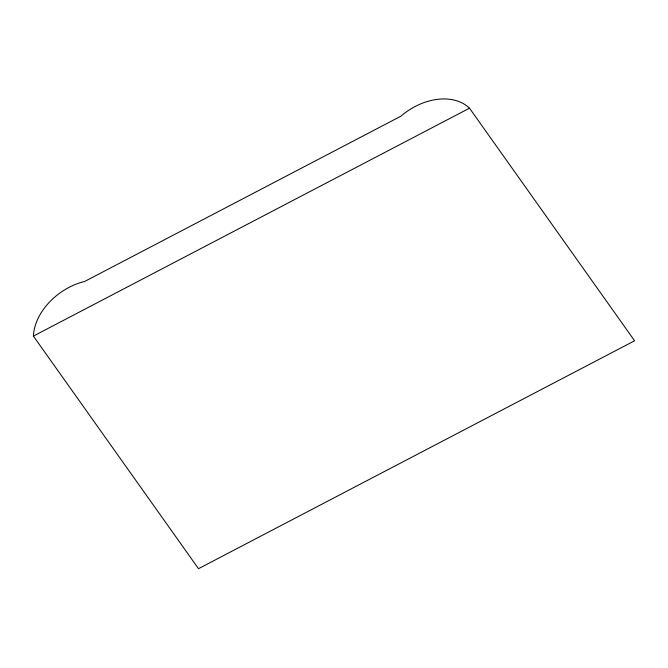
<?xml version="1.0" encoding="UTF-8"?>
<svg xmlns="http://www.w3.org/2000/svg" width="668" height="668" viewBox="0 0 668 668"><rect width="100%" height="100%" fill="white"/><g stroke="black" fill="none" stroke-linecap="round" stroke-linejoin="round"><path stroke-width="1" d="M33.4 336.096L469.504 108.191L634.6 340.78L198.496 568.685L33.4 336.096A53.933 38.677 -35.4 0 1 84.636 281.478L400.85 116.224A53.933 38.677 -35.4 0 1 469.504 108.191"/></g></svg>
